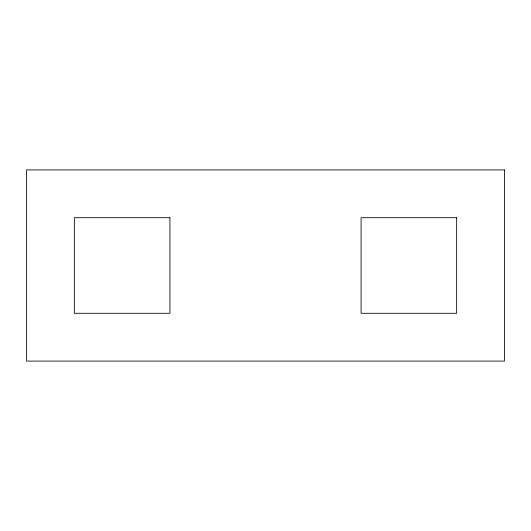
<?xml version="1.0" encoding="UTF-8"?>
<svg xmlns="http://www.w3.org/2000/svg" width="531" height="531" viewBox="0 0 531 531"><rect width="100%" height="100%" fill="white"/><g stroke="black" fill="none" stroke-linecap="round" stroke-linejoin="round"><path stroke-width="0.8" d="M504.45 169.92L26.55 169.92L26.55 361.08L504.45 361.08L504.45 169.92M169.92 217.71L74.34 217.71L74.34 313.29L169.92 313.29L169.92 217.71M456.66 217.71L361.08 217.71L361.08 313.29L456.66 313.29L456.66 217.71"/></g></svg>
